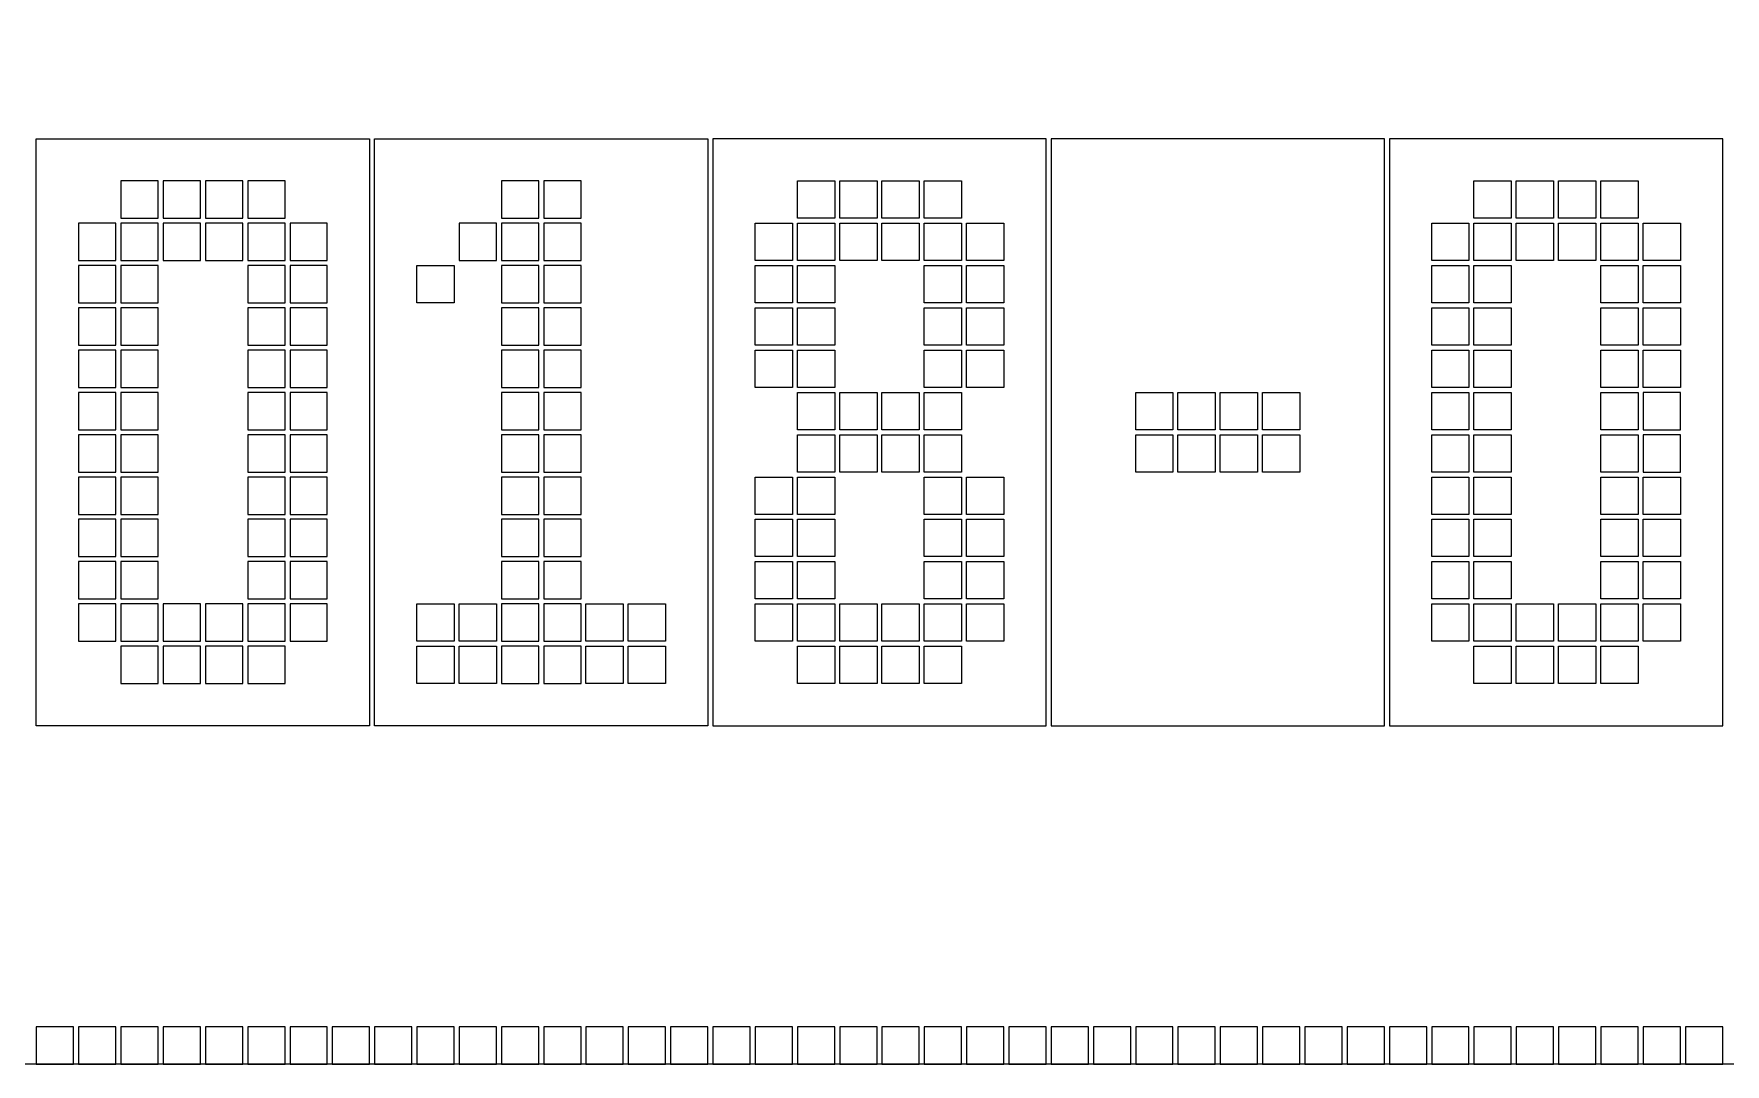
# Model space of a CAD drawing. Header units: inches. Extents: x 125 to 991, y -92 to 487.
# Drawn here: x 885.8 to 892.6, y 475.73 to 479.87 of the extents above; entities that cross this region are included whole.
import ezdxf

# ---------------------------------------------------------------- set-up
doc = ezdxf.new("R2010")
doc.units = ezdxf.units.IN

msp = doc.modelspace()

# ---------------------------------------------------------------- linework, layer by layer
msp.add_lwpolyline([(877.652, 486.5918), (899.392, 486.5918), (899.392, 475.7318), (877.652, 475.7318)], close=True)
at = {"color": 250}
for points in [[(885.812, 479.4518), (887.152, 479.4518), (887.152, 477.0918), (885.812, 477.0918)], [(885.812, 479.4518), (887.152, 479.4518), (887.152, 477.0918), (885.812, 477.0918)], [(885.812, 479.4518), (887.152, 479.4518), (887.152, 477.0918), (885.812, 477.0918)], [(887.172, 479.4518), (888.512, 479.4518), (888.512, 477.0918), (887.172, 477.0918)], [(887.172, 479.4518), (888.512, 479.4518), (888.512, 477.0918), (887.172, 477.0918)], [(887.172, 479.4518), (888.512, 479.4518), (888.512, 477.0918), (887.172, 477.0918)], [(889.872, 479.4518), (888.532, 479.4518), (888.532, 477.0918), (889.872, 477.0918)], [(889.872, 479.4518), (888.532, 479.4518), (888.532, 477.0918), (889.872, 477.0918)], [(891.232, 479.4518), (889.892, 479.4518), (889.892, 477.0918), (891.232, 477.0918)], [(891.232, 479.4518), (889.892, 479.4518), (889.892, 477.0918), (891.232, 477.0918)], [(892.592, 479.4518), (891.252, 479.4518), (891.252, 477.0918), (892.592, 477.0918)], [(892.592, 479.4518), (891.252, 479.4518), (891.252, 477.0918), (892.592, 477.0918)]]:
    msp.add_lwpolyline(points, close=True, dxfattribs=at)
at = {"color": 2}
for points in [[(886.152, 479.1318), (886.302, 479.1318), (886.302, 479.2818), (886.152, 479.2818)], [(886.322, 479.1318), (886.472, 479.1318), (886.472, 479.2818), (886.322, 479.2818)], [(886.492, 479.1318), (886.642, 479.1318), (886.642, 479.2818), (886.492, 479.2818)], [(886.662, 479.1318), (886.812, 479.1318), (886.812, 479.2818), (886.662, 479.2818)], [(887.682, 479.1318), (887.832, 479.1318), (887.832, 479.2818), (887.682, 479.2818)], [(887.852, 479.1318), (888.002, 479.1318), (888.002, 479.2818), (887.852, 479.2818)], [(889.022, 479.1318), (888.872, 479.1318), (888.872, 479.2818), (889.022, 479.2818)], [(889.192, 479.1318), (889.042, 479.1318), (889.042, 479.2818), (889.192, 479.2818)], [(889.362, 479.1318), (889.212, 479.1318), (889.212, 479.2818), (889.362, 479.2818)], [(889.532, 479.1318), (889.382, 479.1318), (889.382, 479.2818), (889.532, 479.2818)], [(891.742, 479.1318), (891.592, 479.1318), (891.592, 479.2818), (891.742, 479.2818)], [(891.912, 479.1318), (891.762, 479.1318), (891.762, 479.2818), (891.912, 479.2818)], [(892.082, 479.1318), (891.932, 479.1318), (891.932, 479.2818), (892.082, 479.2818)], [(892.252, 479.1318), (892.102, 479.1318), (892.102, 479.2818), (892.252, 479.2818)], [(885.982, 478.9618), (886.132, 478.9618), (886.132, 479.1118), (885.982, 479.1118)], [(886.152, 478.9618), (886.302, 478.9618), (886.302, 479.1118), (886.152, 479.1118)], [(886.322, 478.9618), (886.472, 478.9618), (886.472, 479.1118), (886.322, 479.1118)], [(886.492, 478.9618), (886.642, 478.9618), (886.642, 479.1118), (886.492, 479.1118)], [(886.662, 478.9618), (886.812, 478.9618), (886.812, 479.1118), (886.662, 479.1118)], [(886.832, 478.9618), (886.982, 478.9618), (886.982, 479.1118), (886.832, 479.1118)], [(887.512, 478.9618), (887.662, 478.9618), (887.662, 479.1118), (887.512, 479.1118)], [(887.682, 478.9618), (887.832, 478.9618), (887.832, 479.1118), (887.682, 479.1118)], [(887.852, 478.9618), (888.002, 478.9618), (888.002, 479.1118), (887.852, 479.1118)], [(888.852, 478.9618), (888.702, 478.9618), (888.702, 479.1118), (888.852, 479.1118)], [(888.852, 478.9618), (888.702, 478.9618), (888.702, 479.1118), (888.852, 479.1118)], [(889.022, 478.9618), (888.872, 478.9618), (888.872, 479.1118), (889.022, 479.1118)], [(889.192, 478.9618), (889.042, 478.9618), (889.042, 479.1118), (889.192, 479.1118)], [(889.362, 478.9618), (889.212, 478.9618), (889.212, 479.1118), (889.362, 479.1118)], [(889.532, 478.9618), (889.382, 478.9618), (889.382, 479.1118), (889.532, 479.1118)], [(889.702, 478.9618), (889.552, 478.9618), (889.552, 479.1118), (889.702, 479.1118)], [(889.702, 478.9618), (889.552, 478.9618), (889.552, 479.1118), (889.702, 479.1118)], [(891.572, 478.9618), (891.422, 478.9618), (891.422, 479.1118), (891.572, 479.1118)], [(891.572, 478.9618), (891.422, 478.9618), (891.422, 479.1118), (891.572, 479.1118)], [(891.742, 478.9618), (891.592, 478.9618), (891.592, 479.1118), (891.742, 479.1118)], [(891.912, 478.9618), (891.762, 478.9618), (891.762, 479.1118), (891.912, 479.1118)], [(892.082, 478.9618), (891.932, 478.9618), (891.932, 479.1118), (892.082, 479.1118)], [(892.252, 478.9618), (892.102, 478.9618), (892.102, 479.1118), (892.252, 479.1118)], [(892.422, 478.9618), (892.272, 478.9618), (892.272, 479.1118), (892.422, 479.1118)], [(892.422, 478.9618), (892.272, 478.9618), (892.272, 479.1118), (892.422, 479.1118)], [(885.982, 478.7918), (886.132, 478.7918), (886.132, 478.9418), (885.982, 478.9418)], [(886.152, 478.7918), (886.302, 478.7918), (886.302, 478.9418), (886.152, 478.9418)], [(886.662, 478.7918), (886.812, 478.7918), (886.812, 478.9418), (886.662, 478.9418)], [(886.832, 478.7918), (886.982, 478.7918), (886.982, 478.9418), (886.832, 478.9418)], [(887.492, 478.7918), (887.342, 478.7918), (887.342, 478.9418), (887.492, 478.9418)], [(887.682, 478.7918), (887.832, 478.7918), (887.832, 478.9418), (887.682, 478.9418)], [(887.852, 478.7918), (888.002, 478.7918), (888.002, 478.9418), (887.852, 478.9418)], [(888.852, 478.7918), (888.702, 478.7918), (888.702, 478.9418), (888.852, 478.9418)], [(889.022, 478.7918), (888.872, 478.7918), (888.872, 478.9418), (889.022, 478.9418)], [(889.532, 478.7918), (889.382, 478.7918), (889.382, 478.9418), (889.532, 478.9418)], [(889.702, 478.7918), (889.552, 478.7918), (889.552, 478.9418), (889.702, 478.9418)], [(891.572, 478.7918), (891.422, 478.7918), (891.422, 478.9418), (891.572, 478.9418)], [(891.742, 478.7918), (891.592, 478.7918), (891.592, 478.9418), (891.742, 478.9418)], [(892.252, 478.7918), (892.102, 478.7918), (892.102, 478.9418), (892.252, 478.9418)], [(892.422, 478.7918), (892.272, 478.7918), (892.272, 478.9418), (892.422, 478.9418)], [(885.982, 478.6218), (886.132, 478.6218), (886.132, 478.7718), (885.982, 478.7718)], [(886.152, 478.6218), (886.302, 478.6218), (886.302, 478.7718), (886.152, 478.7718)], [(886.662, 478.6218), (886.812, 478.6218), (886.812, 478.7718), (886.662, 478.7718)], [(886.832, 478.6218), (886.982, 478.6218), (886.982, 478.7718), (886.832, 478.7718)], [(887.682, 478.6218), (887.832, 478.6218), (887.832, 478.7718), (887.682, 478.7718)], [(887.852, 478.6218), (888.002, 478.6218), (888.002, 478.7718), (887.852, 478.7718)], [(888.852, 478.6218), (888.702, 478.6218), (888.702, 478.7718), (888.852, 478.7718)], [(889.022, 478.6218), (888.872, 478.6218), (888.872, 478.7718), (889.022, 478.7718)], [(889.532, 478.6218), (889.382, 478.6218), (889.382, 478.7718), (889.532, 478.7718)], [(889.702, 478.6218), (889.552, 478.6218), (889.552, 478.7718), (889.702, 478.7718)], [(891.572, 478.6218), (891.422, 478.6218), (891.422, 478.7718), (891.572, 478.7718)], [(891.742, 478.6218), (891.592, 478.6218), (891.592, 478.7718), (891.742, 478.7718)], [(892.252, 478.6218), (892.102, 478.6218), (892.102, 478.7718), (892.252, 478.7718)], [(892.422, 478.6218), (892.272, 478.6218), (892.272, 478.7718), (892.422, 478.7718)], [(885.982, 478.4518), (886.132, 478.4518), (886.132, 478.6018), (885.982, 478.6018)], [(886.152, 478.4518), (886.302, 478.4518), (886.302, 478.6018), (886.152, 478.6018)], [(886.662, 478.4518), (886.812, 478.4518), (886.812, 478.6018), (886.662, 478.6018)], [(886.832, 478.4518), (886.982, 478.4518), (886.982, 478.6018), (886.832, 478.6018)], [(887.682, 478.4518), (887.832, 478.4518), (887.832, 478.6018), (887.682, 478.6018)], [(887.852, 478.4518), (888.002, 478.4518), (888.002, 478.6018), (887.852, 478.6018)], [(888.852, 478.4518), (888.702, 478.4518), (888.702, 478.6018), (888.852, 478.6018)], [(889.022, 478.4518), (888.872, 478.4518), (888.872, 478.6018), (889.022, 478.6018)], [(889.532, 478.4518), (889.382, 478.4518), (889.382, 478.6018), (889.532, 478.6018)], [(889.702, 478.4518), (889.552, 478.4518), (889.552, 478.6018), (889.702, 478.6018)], [(891.572, 478.4518), (891.422, 478.4518), (891.422, 478.6018), (891.572, 478.6018)], [(891.742, 478.4518), (891.592, 478.4518), (891.592, 478.6018), (891.742, 478.6018)], [(892.252, 478.4518), (892.102, 478.4518), (892.102, 478.6018), (892.252, 478.6018)], [(892.422, 478.4518), (892.272, 478.4518), (892.272, 478.6018), (892.422, 478.6018)], [(885.982, 478.2818), (886.132, 478.2818), (886.132, 478.4318), (885.982, 478.4318)], [(886.152, 478.2818), (886.302, 478.2818), (886.302, 478.4318), (886.152, 478.4318)], [(886.662, 478.2818), (886.812, 478.2818), (886.812, 478.4318), (886.662, 478.4318)], [(886.832, 478.2818), (886.982, 478.2818), (886.982, 478.4318), (886.832, 478.4318)], [(887.682, 478.2818), (887.832, 478.2818), (887.832, 478.4318), (887.682, 478.4318)], [(887.852, 478.2818), (888.002, 478.2818), (888.002, 478.4318), (887.852, 478.4318)], [(889.022, 478.2818), (888.872, 478.2818), (888.872, 478.4318), (889.022, 478.4318)], [(889.022, 478.2818), (888.872, 478.2818), (888.872, 478.4318), (889.022, 478.4318)], [(889.022, 478.2818), (888.872, 478.2818), (888.872, 478.4318), (889.022, 478.4318)], [(889.192, 478.2818), (889.042, 478.2818), (889.042, 478.4318), (889.192, 478.4318)], [(889.362, 478.2818), (889.212, 478.2818), (889.212, 478.4318), (889.362, 478.4318)], [(889.532, 478.2818), (889.382, 478.2818), (889.382, 478.4318), (889.532, 478.4318)], [(889.532, 478.2818), (889.382, 478.2818), (889.382, 478.4318), (889.532, 478.4318)], [(889.532, 478.2818), (889.382, 478.2818), (889.382, 478.4318), (889.532, 478.4318)], [(890.382, 478.2818), (890.232, 478.2818), (890.232, 478.4318), (890.382, 478.4318)], [(890.382, 478.2818), (890.232, 478.2818), (890.232, 478.4318), (890.382, 478.4318)], [(890.382, 478.2818), (890.232, 478.2818), (890.232, 478.4318), (890.382, 478.4318)], [(890.552, 478.2818), (890.402, 478.2818), (890.402, 478.4318), (890.552, 478.4318)], [(890.722, 478.2818), (890.572, 478.2818), (890.572, 478.4318), (890.722, 478.4318)], [(890.892, 478.2818), (890.742, 478.2818), (890.742, 478.4318), (890.892, 478.4318)], [(890.892, 478.2818), (890.742, 478.2818), (890.742, 478.4318), (890.892, 478.4318)], [(890.892, 478.2818), (890.742, 478.2818), (890.742, 478.4318), (890.892, 478.4318)], [(891.572, 478.2818), (891.422, 478.2818), (891.422, 478.4318), (891.572, 478.4318)], [(891.742, 478.2818), (891.592, 478.2818), (891.592, 478.4318), (891.742, 478.4318)], [(891.742, 478.2818), (891.592, 478.2818), (891.592, 478.4318), (891.742, 478.4318)], [(891.742, 478.2818), (891.592, 478.2818), (891.592, 478.4318), (891.742, 478.4318)], [(892.252, 478.2818), (892.102, 478.2818), (892.102, 478.4318), (892.252, 478.4318)], [(892.252, 478.2818), (892.102, 478.2818), (892.102, 478.4318), (892.252, 478.4318)], [(892.252, 478.2818), (892.102, 478.2818), (892.102, 478.4318), (892.252, 478.4318)], [(892.272, 478.2818), (892.422, 478.2818), (892.422, 478.4318), (892.272, 478.4318)], [(885.982, 478.1118), (886.132, 478.1118), (886.132, 478.2618), (885.982, 478.2618)], [(886.152, 478.1118), (886.302, 478.1118), (886.302, 478.2618), (886.152, 478.2618)], [(886.662, 478.1118), (886.812, 478.1118), (886.812, 478.2618), (886.662, 478.2618)], [(886.832, 478.1118), (886.982, 478.1118), (886.982, 478.2618), (886.832, 478.2618)], [(887.682, 478.1118), (887.832, 478.1118), (887.832, 478.2618), (887.682, 478.2618)], [(887.852, 478.1118), (888.002, 478.1118), (888.002, 478.2618), (887.852, 478.2618)], [(889.022, 478.1118), (888.872, 478.1118), (888.872, 478.2618), (889.022, 478.2618)], [(889.192, 478.1118), (889.042, 478.1118), (889.042, 478.2618), (889.192, 478.2618)], [(889.362, 478.1118), (889.212, 478.1118), (889.212, 478.2618), (889.362, 478.2618)], [(889.532, 478.1118), (889.382, 478.1118), (889.382, 478.2618), (889.532, 478.2618)], [(890.382, 478.1118), (890.232, 478.1118), (890.232, 478.2618), (890.382, 478.2618)], [(890.552, 478.1118), (890.402, 478.1118), (890.402, 478.2618), (890.552, 478.2618)], [(890.722, 478.1118), (890.572, 478.1118), (890.572, 478.2618), (890.722, 478.2618)], [(890.892, 478.1118), (890.742, 478.1118), (890.742, 478.2618), (890.892, 478.2618)], [(891.572, 478.1118), (891.422, 478.1118), (891.422, 478.2618), (891.572, 478.2618)], [(891.742, 478.1118), (891.592, 478.1118), (891.592, 478.2618), (891.742, 478.2618)], [(892.252, 478.1118), (892.102, 478.1118), (892.102, 478.2618), (892.252, 478.2618)], [(892.272, 478.1118), (892.422, 478.1118), (892.422, 478.2618), (892.272, 478.2618)], [(885.982, 477.9418), (886.132, 477.9418), (886.132, 478.0918), (885.982, 478.0918)], [(886.152, 477.9418), (886.302, 477.9418), (886.302, 478.0918), (886.152, 478.0918)], [(886.662, 477.9418), (886.812, 477.9418), (886.812, 478.0918), (886.662, 478.0918)], [(886.832, 477.9418), (886.982, 477.9418), (886.982, 478.0918), (886.832, 478.0918)], [(887.682, 477.9418), (887.832, 477.9418), (887.832, 478.0918), (887.682, 478.0918)], [(887.852, 477.9418), (888.002, 477.9418), (888.002, 478.0918), (887.852, 478.0918)], [(888.852, 477.9418), (888.702, 477.9418), (888.702, 478.0918), (888.852, 478.0918)], [(889.022, 477.9418), (888.872, 477.9418), (888.872, 478.0918), (889.022, 478.0918)], [(889.532, 477.9418), (889.382, 477.9418), (889.382, 478.0918), (889.532, 478.0918)], [(889.702, 477.9418), (889.552, 477.9418), (889.552, 478.0918), (889.702, 478.0918)], [(891.572, 477.9418), (891.422, 477.9418), (891.422, 478.0918), (891.572, 478.0918)], [(891.742, 477.9418), (891.592, 477.9418), (891.592, 478.0918), (891.742, 478.0918)], [(892.252, 477.9418), (892.102, 477.9418), (892.102, 478.0918), (892.252, 478.0918)], [(892.422, 477.9418), (892.272, 477.9418), (892.272, 478.0918), (892.422, 478.0918)], [(885.982, 477.7718), (886.132, 477.7718), (886.132, 477.9218), (885.982, 477.9218)], [(886.152, 477.7718), (886.302, 477.7718), (886.302, 477.9218), (886.152, 477.9218)], [(886.662, 477.7718), (886.812, 477.7718), (886.812, 477.9218), (886.662, 477.9218)], [(886.832, 477.7718), (886.982, 477.7718), (886.982, 477.9218), (886.832, 477.9218)], [(887.682, 477.7718), (887.832, 477.7718), (887.832, 477.9218), (887.682, 477.9218)], [(887.852, 477.7718), (888.002, 477.7718), (888.002, 477.9218), (887.852, 477.9218)], [(888.852, 477.7718), (888.702, 477.7718), (888.702, 477.9218), (888.852, 477.9218)], [(889.022, 477.7718), (888.872, 477.7718), (888.872, 477.9218), (889.022, 477.9218)], [(889.532, 477.7718), (889.382, 477.7718), (889.382, 477.9218), (889.532, 477.9218)], [(889.702, 477.7718), (889.552, 477.7718), (889.552, 477.9218), (889.702, 477.9218)], [(891.572, 477.7718), (891.422, 477.7718), (891.422, 477.9218), (891.572, 477.9218)], [(891.742, 477.7718), (891.592, 477.7718), (891.592, 477.9218), (891.742, 477.9218)], [(892.252, 477.7718), (892.102, 477.7718), (892.102, 477.9218), (892.252, 477.9218)], [(892.422, 477.7718), (892.272, 477.7718), (892.272, 477.9218), (892.422, 477.9218)], [(885.982, 477.6018), (886.132, 477.6018), (886.132, 477.7518), (885.982, 477.7518)], [(886.152, 477.6018), (886.302, 477.6018), (886.302, 477.7518), (886.152, 477.7518)], [(886.662, 477.6018), (886.812, 477.6018), (886.812, 477.7518), (886.662, 477.7518)], [(886.832, 477.6018), (886.982, 477.6018), (886.982, 477.7518), (886.832, 477.7518)], [(887.682, 477.6018), (887.832, 477.6018), (887.832, 477.7518), (887.682, 477.7518)], [(887.852, 477.6018), (888.002, 477.6018), (888.002, 477.7518), (887.852, 477.7518)], [(888.852, 477.6018), (888.702, 477.6018), (888.702, 477.7518), (888.852, 477.7518)], [(889.022, 477.6018), (888.872, 477.6018), (888.872, 477.7518), (889.022, 477.7518)], [(889.532, 477.6018), (889.382, 477.6018), (889.382, 477.7518), (889.532, 477.7518)], [(889.702, 477.6018), (889.552, 477.6018), (889.552, 477.7518), (889.702, 477.7518)], [(891.572, 477.6018), (891.422, 477.6018), (891.422, 477.7518), (891.572, 477.7518)], [(891.742, 477.6018), (891.592, 477.6018), (891.592, 477.7518), (891.742, 477.7518)], [(892.252, 477.6018), (892.102, 477.6018), (892.102, 477.7518), (892.252, 477.7518)], [(892.422, 477.6018), (892.272, 477.6018), (892.272, 477.7518), (892.422, 477.7518)], [(885.982, 477.4318), (886.132, 477.4318), (886.132, 477.5818), (885.982, 477.5818)], [(886.152, 477.4318), (886.302, 477.4318), (886.302, 477.5818), (886.152, 477.5818)], [(886.322, 477.4318), (886.472, 477.4318), (886.472, 477.5818), (886.322, 477.5818)], [(886.492, 477.4318), (886.642, 477.4318), (886.642, 477.5818), (886.492, 477.5818)], [(886.662, 477.4318), (886.812, 477.4318), (886.812, 477.5818), (886.662, 477.5818)], [(886.832, 477.4318), (886.982, 477.4318), (886.982, 477.5818), (886.832, 477.5818)], [(887.492, 477.4318), (887.342, 477.4318), (887.342, 477.5818), (887.492, 477.5818)], [(887.662, 477.4318), (887.512, 477.4318), (887.512, 477.5818), (887.662, 477.5818)], [(887.682, 477.4318), (887.832, 477.4318), (887.832, 477.5818), (887.682, 477.5818)], [(887.852, 477.4318), (888.002, 477.4318), (888.002, 477.5818), (887.852, 477.5818)], [(888.172, 477.4318), (888.022, 477.4318), (888.022, 477.5818), (888.172, 477.5818)], [(888.342, 477.4318), (888.192, 477.4318), (888.192, 477.5818), (888.342, 477.5818)], [(888.852, 477.4318), (888.702, 477.4318), (888.702, 477.5818), (888.852, 477.5818)], [(888.852, 477.4318), (888.702, 477.4318), (888.702, 477.5818), (888.852, 477.5818)], [(889.022, 477.4318), (888.872, 477.4318), (888.872, 477.5818), (889.022, 477.5818)], [(889.022, 477.4318), (888.872, 477.4318), (888.872, 477.5818), (889.022, 477.5818)], [(889.022, 477.4318), (888.872, 477.4318), (888.872, 477.5818), (889.022, 477.5818)], [(889.192, 477.4318), (889.042, 477.4318), (889.042, 477.5818), (889.192, 477.5818)], [(889.362, 477.4318), (889.212, 477.4318), (889.212, 477.5818), (889.362, 477.5818)], [(889.532, 477.4318), (889.382, 477.4318), (889.382, 477.5818), (889.532, 477.5818)], [(889.532, 477.4318), (889.382, 477.4318), (889.382, 477.5818), (889.532, 477.5818)], [(889.532, 477.4318), (889.382, 477.4318), (889.382, 477.5818), (889.532, 477.5818)], [(889.702, 477.4318), (889.552, 477.4318), (889.552, 477.5818), (889.702, 477.5818)], [(889.702, 477.4318), (889.552, 477.4318), (889.552, 477.5818), (889.702, 477.5818)], [(891.572, 477.4318), (891.422, 477.4318), (891.422, 477.5818), (891.572, 477.5818)], [(891.572, 477.4318), (891.422, 477.4318), (891.422, 477.5818), (891.572, 477.5818)], [(891.742, 477.4318), (891.592, 477.4318), (891.592, 477.5818), (891.742, 477.5818)], [(891.742, 477.4318), (891.592, 477.4318), (891.592, 477.5818), (891.742, 477.5818)], [(891.742, 477.4318), (891.592, 477.4318), (891.592, 477.5818), (891.742, 477.5818)], [(891.912, 477.4318), (891.762, 477.4318), (891.762, 477.5818), (891.912, 477.5818)], [(892.082, 477.4318), (891.932, 477.4318), (891.932, 477.5818), (892.082, 477.5818)], [(892.252, 477.4318), (892.102, 477.4318), (892.102, 477.5818), (892.252, 477.5818)], [(892.252, 477.4318), (892.102, 477.4318), (892.102, 477.5818), (892.252, 477.5818)], [(892.252, 477.4318), (892.102, 477.4318), (892.102, 477.5818), (892.252, 477.5818)], [(892.422, 477.4318), (892.272, 477.4318), (892.272, 477.5818), (892.422, 477.5818)], [(892.422, 477.4318), (892.272, 477.4318), (892.272, 477.5818), (892.422, 477.5818)], [(886.152, 477.2618), (886.302, 477.2618), (886.302, 477.4118), (886.152, 477.4118)], [(886.322, 477.2618), (886.472, 477.2618), (886.472, 477.4118), (886.322, 477.4118)], [(886.492, 477.2618), (886.642, 477.2618), (886.642, 477.4118), (886.492, 477.4118)], [(886.662, 477.2618), (886.812, 477.2618), (886.812, 477.4118), (886.662, 477.4118)], [(887.492, 477.2618), (887.342, 477.2618), (887.342, 477.4118), (887.492, 477.4118)], [(887.662, 477.2618), (887.512, 477.2618), (887.512, 477.4118), (887.662, 477.4118)], [(887.682, 477.2618), (887.832, 477.2618), (887.832, 477.4118), (887.682, 477.4118)], [(887.852, 477.2618), (888.002, 477.2618), (888.002, 477.4118), (887.852, 477.4118)], [(888.172, 477.2618), (888.022, 477.2618), (888.022, 477.4118), (888.172, 477.4118)], [(888.342, 477.2618), (888.192, 477.2618), (888.192, 477.4118), (888.342, 477.4118)], [(889.022, 477.2618), (888.872, 477.2618), (888.872, 477.4118), (889.022, 477.4118)], [(889.192, 477.2618), (889.042, 477.2618), (889.042, 477.4118), (889.192, 477.4118)], [(889.362, 477.2618), (889.212, 477.2618), (889.212, 477.4118), (889.362, 477.4118)], [(889.532, 477.2618), (889.382, 477.2618), (889.382, 477.4118), (889.532, 477.4118)], [(891.742, 477.2618), (891.592, 477.2618), (891.592, 477.4118), (891.742, 477.4118)], [(891.912, 477.2618), (891.762, 477.2618), (891.762, 477.4118), (891.912, 477.4118)], [(892.082, 477.2618), (891.932, 477.2618), (891.932, 477.4118), (892.082, 477.4118)], [(892.252, 477.2618), (892.102, 477.2618), (892.102, 477.4118), (892.252, 477.4118)], [(885.812, 475.7318), (885.962, 475.7318), (885.962, 475.8818), (885.812, 475.8818)], [(885.982, 475.7318), (886.132, 475.7318), (886.132, 475.8818), (885.982, 475.8818)], [(886.152, 475.7318), (886.302, 475.7318), (886.302, 475.8818), (886.152, 475.8818)], [(886.322, 475.7318), (886.472, 475.7318), (886.472, 475.8818), (886.322, 475.8818)], [(886.492, 475.7318), (886.642, 475.7318), (886.642, 475.8818), (886.492, 475.8818)], [(886.662, 475.7318), (886.812, 475.7318), (886.812, 475.8818), (886.662, 475.8818)], [(886.832, 475.7318), (886.982, 475.7318), (886.982, 475.8818), (886.832, 475.8818)], [(887.002, 475.7318), (887.152, 475.7318), (887.152, 475.8818), (887.002, 475.8818)], [(887.172, 475.7318), (887.322, 475.7318), (887.322, 475.8818), (887.172, 475.8818)], [(887.342, 475.7318), (887.492, 475.7318), (887.492, 475.8818), (887.342, 475.8818)], [(887.512, 475.7318), (887.662, 475.7318), (887.662, 475.8818), (887.512, 475.8818)], [(887.682, 475.7318), (887.832, 475.7318), (887.832, 475.8818), (887.682, 475.8818)], [(887.852, 475.7318), (888.002, 475.7318), (888.002, 475.8818), (887.852, 475.8818)], [(888.022, 475.7318), (888.172, 475.7318), (888.172, 475.8818), (888.022, 475.8818)], [(888.192, 475.7318), (888.342, 475.7318), (888.342, 475.8818), (888.192, 475.8818)], [(888.362, 475.7318), (888.512, 475.7318), (888.512, 475.8818), (888.362, 475.8818)], [(888.532, 475.7318), (888.682, 475.7318), (888.682, 475.8818), (888.532, 475.8818)], [(888.702, 475.7318), (888.852, 475.7318), (888.852, 475.8818), (888.702, 475.8818)], [(888.872, 475.7318), (889.022, 475.7318), (889.022, 475.8818), (888.872, 475.8818)], [(889.042, 475.7318), (889.192, 475.7318), (889.192, 475.8818), (889.042, 475.8818)], [(889.212, 475.7318), (889.362, 475.7318), (889.362, 475.8818), (889.212, 475.8818)], [(889.382, 475.7318), (889.532, 475.7318), (889.532, 475.8818), (889.382, 475.8818)], [(889.552, 475.7318), (889.702, 475.7318), (889.702, 475.8818), (889.552, 475.8818)], [(889.722, 475.7318), (889.872, 475.7318), (889.872, 475.8818), (889.722, 475.8818)], [(889.892, 475.7318), (890.042, 475.7318), (890.042, 475.8818), (889.892, 475.8818)], [(890.062, 475.7318), (890.212, 475.7318), (890.212, 475.8818), (890.062, 475.8818)], [(890.232, 475.7318), (890.382, 475.7318), (890.382, 475.8818), (890.232, 475.8818)], [(890.402, 475.7318), (890.552, 475.7318), (890.552, 475.8818), (890.402, 475.8818)], [(890.572, 475.7318), (890.722, 475.7318), (890.722, 475.8818), (890.572, 475.8818)], [(890.742, 475.7318), (890.892, 475.7318), (890.892, 475.8818), (890.742, 475.8818)], [(890.912, 475.7318), (891.062, 475.7318), (891.062, 475.8818), (890.912, 475.8818)], [(891.082, 475.7318), (891.232, 475.7318), (891.232, 475.8818), (891.082, 475.8818)], [(891.252, 475.7318), (891.402, 475.7318), (891.402, 475.8818), (891.252, 475.8818)], [(891.422, 475.7318), (891.572, 475.7318), (891.572, 475.8818), (891.422, 475.8818)], [(891.592, 475.7318), (891.742, 475.7318), (891.742, 475.8818), (891.592, 475.8818)], [(891.762, 475.7318), (891.912, 475.7318), (891.912, 475.8818), (891.762, 475.8818)], [(891.932, 475.7318), (892.082, 475.7318), (892.082, 475.8818), (891.932, 475.8818)], [(892.102, 475.7318), (892.252, 475.7318), (892.252, 475.8818), (892.102, 475.8818)], [(892.272, 475.7318), (892.422, 475.7318), (892.422, 475.8818), (892.272, 475.8818)], [(892.442, 475.7318), (892.592, 475.7318), (892.592, 475.8818), (892.442, 475.8818)]]:
    msp.add_lwpolyline(points, close=True, dxfattribs=at)

doc.saveas('drawing.dxf')
